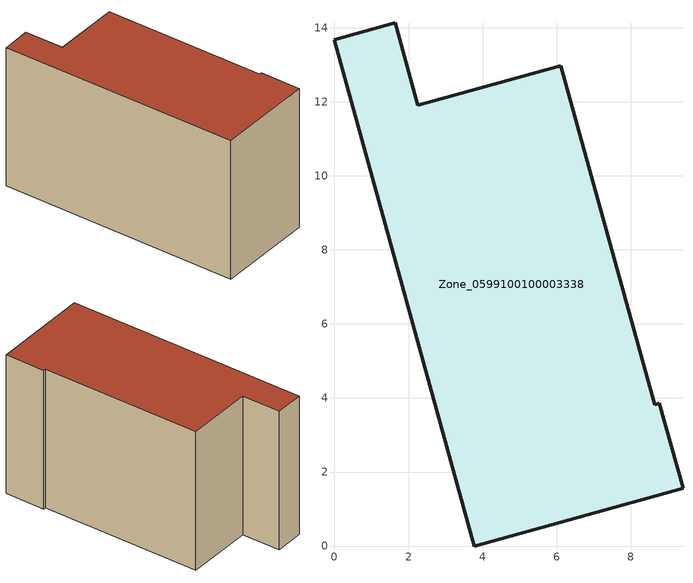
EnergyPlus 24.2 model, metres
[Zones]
Zone_0599100100003338
 floor ground (C_G): 8.65,3.81 8.78,3.85 9.42,1.56 3.78,0 0,13.68 1.64,14.13 2.25,11.91 6.12,12.98 z0
 wall outside (C_F): 2.25,11.91 1.64,14.13 0,13.68 3.78,0 9.42,1.56 8.78,3.85 8.65,3.81 6.12,12.98 2.25,11.91 z0:8.53
 roof outside (C_R): 3.78,0 9.42,1.56 8.78,3.85 8.65,3.81 6.12,12.98 2.25,11.91 1.64,14.13 0,13.68 z8.53
[BUILDING]
Pand.0599100100003338: North Axis=0; Terrain=City; Loads Convergence Tolerance Value=0.04; Temperature Convergence Tolerance Value=0.4; Solar Distribution=FullExterior; Maximum Number of Warmup Days=25; Minimum Number of Warmup Days=1
[Site:Location]
Rotterdam.The.Hague.AP_ZH_NLD Design_Conditions: Latitude=51.96; Longitude=4.45; Time Zone=1; Elevation=-4.5
[SITE:GROUNDTEMPERATURE:BUILDINGSURFACE]
18, 18, 18, 18, 18, 18, 18, 18, 18, 18, 18, 18
[MATERIAL] Thermal Absorptance=0.9; Solar Absorptance=0.7; Visible Absorptance=0.7
Name | Roughness | Thickness | Conductivity | Density | Specific Heat
G.TI.2006-2014 | MediumSmooth | 0.15 | 0.06 | 540 | 1210
F.TI.2006-2014 | Rough | 0.3 | 0.12 | 1920 | 840
R.TI.2006-2014 | MediumRough | 0.2 | 0.08 | 1500 | 1000
[CONSTRUCTION]
C_G: G.TI.2006-2014
C_F: F.TI.2006-2014
C_R: R.TI.2006-2014
[ZONE]
Zone_0599100100003338: Type=1; Multiplier=1; Ceiling Height=Autocalculate; Volume=Autocalculate; Floor Area=autocalculate; Part of Total Floor Area=Yes
[ZONEINFILTRATION:DESIGNFLOWRATE]
Infil_Zone_0599100100003338: Zone or ZoneList or Space or SpaceList=Zone_0599100100003338; Schedule=AlwaysOn; Design Flow Rate Calculation Method=Flow/Area; Flow Rate per Floor Area=0.0015; Constant Term Coefficient=1; Temperature Term Coefficient=0; Velocity Term Coefficient=0; Velocity Squared Term Coefficient=0
[HVACTEMPLATE:ZONE:IDEALLOADSAIRSYSTEM]
Zone_0599100100003338: Maximum Heating Supply Air Temperature=50; Minimum Cooling Supply Air Temperature=13; Maximum Heating Supply Air Humidity Ratio=0.0156; Minimum Cooling Supply Air Humidity Ratio=0.0077; Heating Limit=NoLimit; Cooling Limit=NoLimit; Dehumidification Control Type=ConstantSensibleHeatRatio; Cooling Sensible Heat Ratio=0.7; Dehumidification Setpoint=60; Humidification Control Type=None; Humidification Setpoint=30; Outdoor Air Method=None; Outdoor Air Flow Rate per Person=0.00944; Outdoor Air Flow Rate per Zone Floor Area=0; Outdoor Air Flow Rate per Zone=0; Demand Controlled Ventilation Type=None; Outdoor Air Economizer Type=NoEconomizer; Heat Recovery Type=None; Sensible Heat Recovery Effectiveness=0.7; Latent Heat Recovery Effectiveness=0.65
[ZONECONTROL:THERMOSTAT]
ThermostatControl_Zone_0599100100003338: Zone or ZoneList=Zone_0599100100003338; Control Type Schedule=DualSetpointControlType; Control 1=Thermostat_Zone_0599100100003338; Temperature Difference Between Cutout And Setpoint=0
[THERMOSTATSETPOINT:DUALSETPOINT]
Thermostat_Zone_0599100100003338: Heating Setpoint Temperature Schedule=HeatingSetpoint_Zone_0599100100003338; Cooling Setpoint Temperature Schedule=CoolingSetpoint_Zone_0599100100003338
[SCHEDULE:COMPACT]
HeatingSetpoint_Zone_0599100100003338: Through: 12/31, For: AllDays, Until: 24:00, 21
CoolingSetpoint_Zone_0599100100003338: Through: 12/31, For: AllDays, Until: 24:00, 24
DualSetpointControlType: Through: 12/31, For: AllDays, Until: 24:00, 4
AlwaysOn: Through: 12/31, For: AllDays, Until: 24:00, 1
